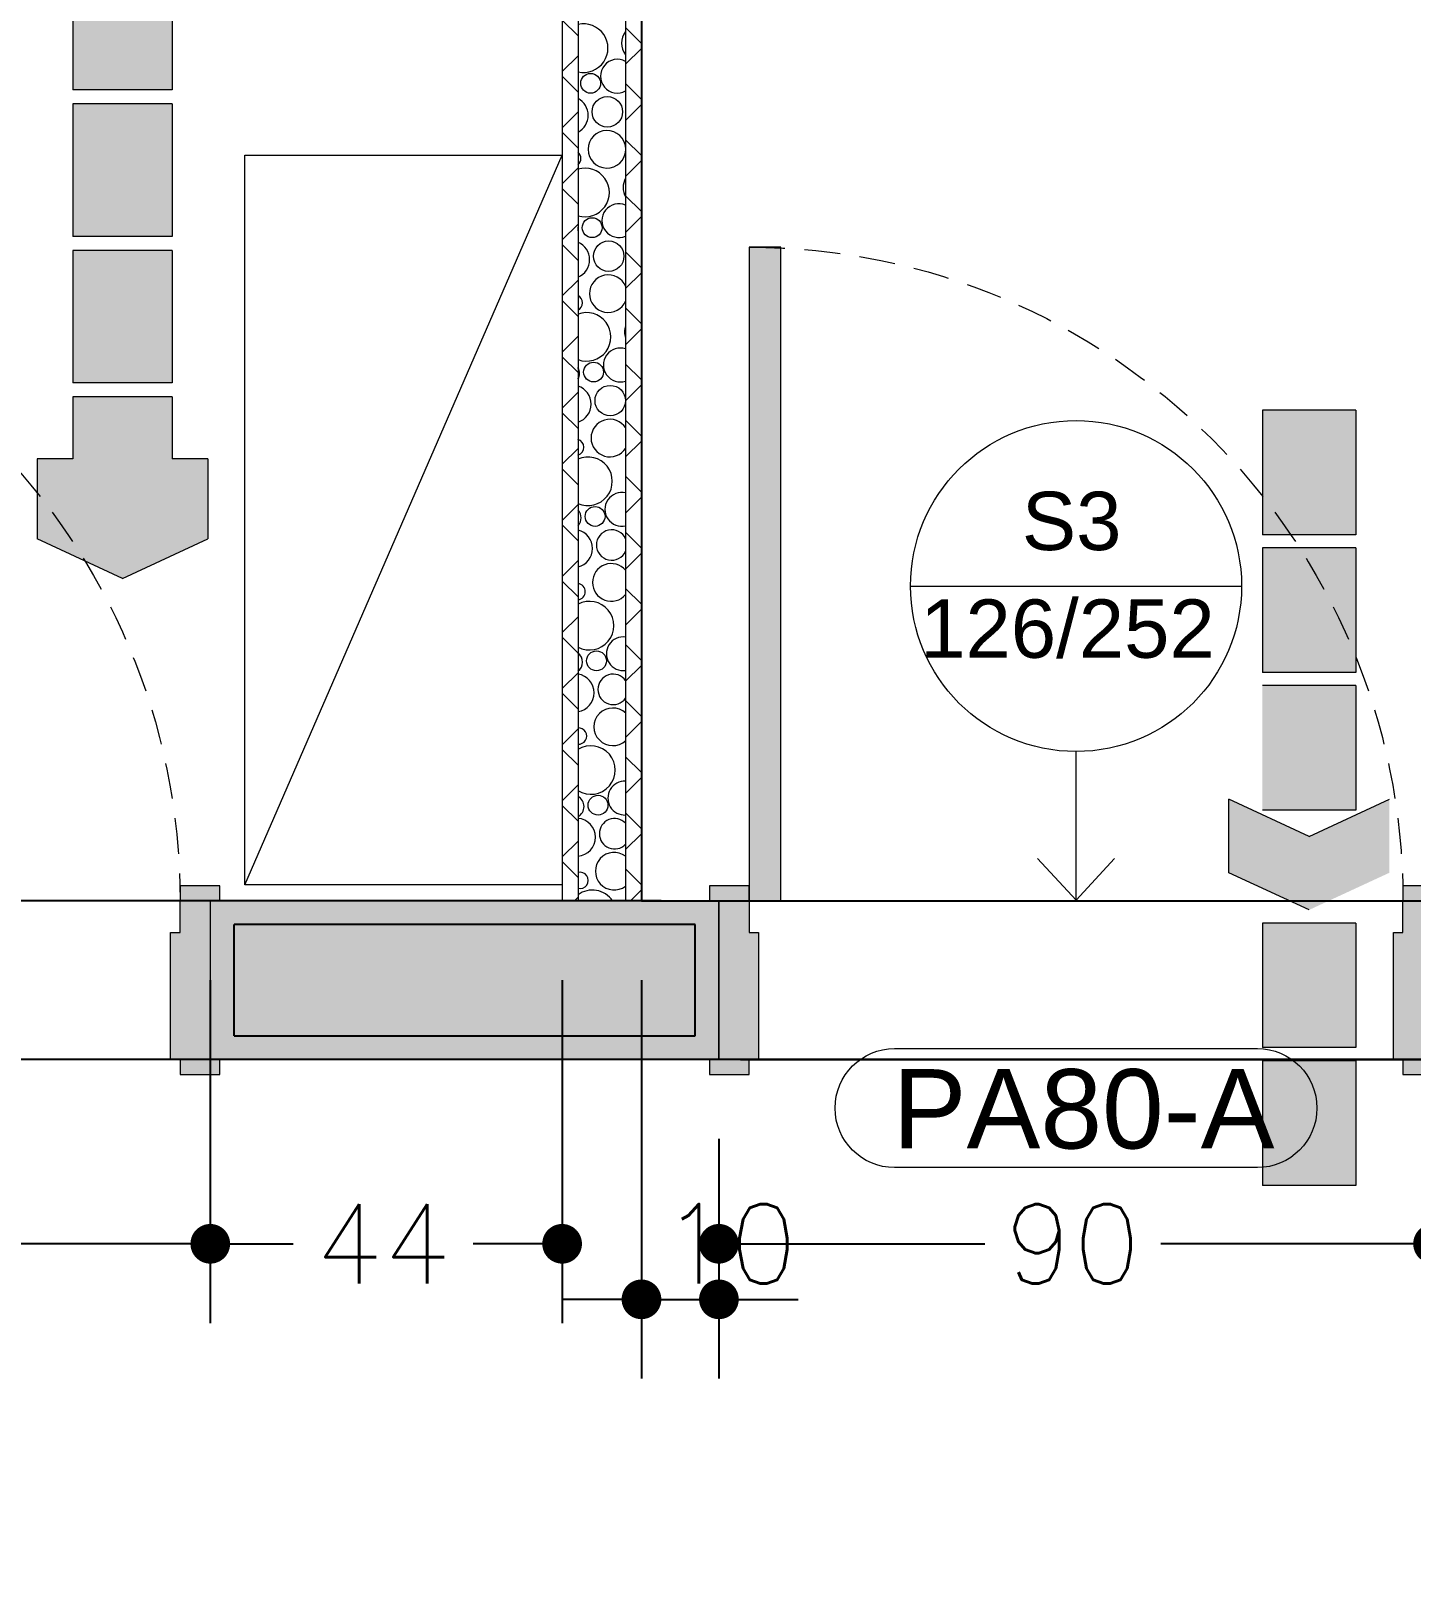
# Model space of a CAD drawing. Header units: metres. Extents: x -1783 to 21505, y -57 to 13660.
# Drawn here: x 12631.9 to 12805.9, y 12337 to 12530.6 of the extents above; entities that cross this region are included whole.
import ezdxf

# ---------------------------------------------------------------- set-up
doc = ezdxf.new("R2010")
doc.units = ezdxf.units.M
doc.header["$MEASUREMENT"] = 0
doc.linetypes.add('Dashed', pattern=[0.07, 0.045, -0.025])
for name, color, linetype, lineweight in [('Bombeiro', 1, 'Continuous', 0), ('Marcadores de Porta Archicad_Caneta_No__7', 7, 'Continuous', 13), ('MOBILIÁRIO_Caneta_No__96', 252, 'Continuous', 0), ('PAREDE CONSTRUIR_Caneta_No__241', 7, 'Continuous', 13), ('PAREDE CONSTRUIR_Caneta_No__3', 7, 'Continuous', 25), ('PAREDE CONSTRUIR_Caneta_No__83', 84, 'Continuous', 0), ('PAREDE CONSTRUIR_Caneta_No__96', 252, 'Continuous', 0), ('Portas Archicad_Caneta_No__241', 7, 'Continuous', 13)]:
    doc.layers.add(name, color=color, linetype=linetype, lineweight=lineweight)
for name, color, linetype in [('colorida chamar atenção', 10, 'Continuous'), ('cotas', 7, 'Continuous'), ('COTAS EXECUTIVO.EXEC', 7, 'Continuous'), ('Marcadores de Porta Archicad', 7, 'Continuous'), ('MOBILIÁRIO', 7, 'Continuous'), ('PAREDE CONSTRUIR', 7, 'Continuous'), ('Portas Archicad', 7, 'Continuous')]:
    doc.layers.add(name, color=color, linetype=linetype)
doc.layers.add('Portas Archicad_Caneta_No__9', color=7, linetype='Continuous', lineweight=5, true_color=0x020202)
doc.layers.add('Portas Archicad_Caneta_No__97', color=7, linetype='Continuous', lineweight=5, true_color=0x6b6b6b)
doc.styles.add('ARIAL', font='arial.ttf', dxfattribs={"height": 0.15})
doc.styles.add('GENERATED_STYLE_1', font='arial.ttf')
doc.styles.add('R80', font='romans.shx', dxfattribs={"height": 10})
doc.dimstyles.new('1-50', dxfattribs={"dimtxt": 10, "dimasz": 5, "dimexe": 10, "dimexo": 10, "dimgap": 3, "dimtad": 1, "dimdec": 1, "dimrnd": 1, "dimdsep": 46, "dimtxsty": 'R80', "dimblk": 'DOT', "dimcen": 0, "dimclrd": 252, "dimclre": 252, "dimclrt": 252, "dimadec": 0, "dimazin": 0, "dimtfac": 1, "dimtdec": 1, "dimtix": 1, "dimtmove": 2, "dimatfit": 3, "dimldrblk": 'DOT', "dimfxl": 1, "dimtolj": 1, "dimarcsym": 0})
pattern_1 = [(45, (18585.2446, 16071.2687), (-3.535534, 3.535534), []), (135, (18585.2446, 16071.2687), (3.535534, 3.535534), [])]

# ---------------------------------------------------------------- blocks, each defined once
blk = doc.blocks.new('_Dot')
at = {"color": 0, "linetype": 'ByBlock', "lineweight": -2}
blk.add_line((-0.5, 0), (-1, 0), dxfattribs=at)
at = {"color": 0, "linetype": 'ByBlock', "const_width": 0.5}
blk.add_lwpolyline([(-0.25, 0, 1), (0.25, 0, 1)], format="xyb", close=True, dxfattribs=at)
blk = doc.blocks.new('*D7147')
at = {"layer": 'COTAS EXECUTIVO.EXEC', "color": 252, "lineweight": -2, "transparency": 16777216}
for p, q in [((12721.34, 12400.89), (13000.52, 12400.89)), ((12990.52, 12395.89), (12990.52, 12340.64)), ((12990.52, 12255.9), (12990.52, 12310.35)), ((12013.84, 12250.9), (13000.52, 12250.9))]:
    blk.add_line(p, q, dxfattribs=at)
at = {"layer": 'COTAS EXECUTIVO.EXEC', "color": 252, "lineweight": -2, "transparency": 16777216, "xscale": 5, "yscale": 5, "zscale": 5}
for p, rotation in [((12990.52, 12400.89), 90), ((12990.52, 12250.9), 270)]:
    blk.add_blockref('_Dot', p, dxfattribs=dict(at, rotation=rotation))
at = {"layer": 'COTAS EXECUTIVO.EXEC', "color": 252, "transparency": 16777216, "insert": (12990.52, 12325.5), "char_height": 10, "attachment_point": 5, "rotation": 90, "style": 'R80'}
blk.add_mtext('\\A1;150', dxfattribs=at)
blk = doc.blocks.new('*D7196')
at = {"layer": 'COTAS EXECUTIVO.EXEC', "color": 252, "lineweight": -2, "transparency": 16777216}
for p, q in [((12701.34, 12400.89), (11880.68, 12400.89)), ((11890.68, 12395.89), (11890.68, 12327.29)), ((11890.68, 12255.9), (11890.68, 12297.01)), ((11993.84, 12250.9), (11880.68, 12250.9))]:
    blk.add_line(p, q, dxfattribs=at)
at = {"layer": 'COTAS EXECUTIVO.EXEC', "color": 252, "lineweight": -2, "transparency": 16777216, "xscale": 5, "yscale": 5, "zscale": 5}
for p, rotation in [((11890.68, 12400.89), 90), ((11890.68, 12250.9), 270)]:
    blk.add_blockref('_Dot', p, dxfattribs=dict(at, rotation=rotation))
at = {"layer": 'COTAS EXECUTIVO.EXEC', "color": 252, "transparency": 16777216, "insert": (11890.68, 12312.15), "char_height": 10, "attachment_point": 5, "rotation": 90, "style": 'R80'}
blk.add_mtext('\\A1;150', dxfattribs=at)
blk = doc.blocks.new('*D7197')
at = {"layer": 'COTAS EXECUTIVO.EXEC', "color": 252, "lineweight": -2, "transparency": 16777216}
for p, q in [((12711.34, 12420.89), (11880.85, 12420.89)), ((11890.85, 12405.89), (11890.85, 12415.89)), ((12701.34, 12400.89), (11880.85, 12400.89))]:
    blk.add_line(p, q, dxfattribs=at)
at = {"layer": 'COTAS EXECUTIVO.EXEC', "color": 252, "lineweight": -2, "transparency": 16777216, "xscale": 5, "yscale": 5, "zscale": 5}
for p, rotation in [((11890.85, 12420.89), 90), ((11890.85, 12400.89), 270)]:
    blk.add_blockref('_Dot', p, dxfattribs=dict(at, rotation=rotation))
at = {"layer": 'COTAS EXECUTIVO.EXEC', "color": 252, "transparency": 16777216, "insert": (11890.68, 12385.9), "char_height": 10, "attachment_point": 5, "rotation": 90, "style": 'R80'}
blk.add_mtext('\\A1;20', dxfattribs=at)
blk = doc.blocks.new('*D7198')
at = {"layer": 'COTAS EXECUTIVO.EXEC', "color": 252, "lineweight": -2, "transparency": 16777216}
for p, q in [((12086.34, 12791.3), (11880.68, 12791.3)), ((11890.68, 12786.3), (11890.68, 12608.21)), ((11890.68, 12425.89), (11890.68, 12576.49)), ((12711.34, 12420.89), (11880.68, 12420.89))]:
    blk.add_line(p, q, dxfattribs=at)
at = {"layer": 'COTAS EXECUTIVO.EXEC', "color": 252, "lineweight": -2, "transparency": 16777216, "xscale": 5, "yscale": 5, "zscale": 5}
for p, rotation in [((11890.68, 12791.3), 90), ((11890.68, 12420.89), 270)]:
    blk.add_blockref('_Dot', p, dxfattribs=dict(at, rotation=rotation))
at = {"layer": 'COTAS EXECUTIVO.EXEC', "color": 252, "transparency": 16777216, "insert": (11890.68, 12592.35), "char_height": 10, "attachment_point": 5, "rotation": 90, "style": 'R80'}
blk.add_mtext('\\A1;370', dxfattribs=at)
blk = doc.blocks.new('*D7267')
at = {"layer": 'COTAS EXECUTIVO.EXEC', "color": 252, "lineweight": -2, "transparency": 16777216}
for p, q in [((12654.53, 12410.89), (12654.53, 12367.66)), ((12564.53, 12390.89), (12564.53, 12367.66)), ((12569.53, 12377.66), (12598.04, 12377.66)), ((12649.53, 12377.66), (12620.23, 12377.66))]:
    blk.add_line(p, q, dxfattribs=at)
at = {"layer": 'COTAS EXECUTIVO.EXEC', "color": 252, "lineweight": -2, "transparency": 16777216, "xscale": 5, "yscale": 5, "zscale": 5, "rotation": 180}
blk.add_blockref('_Dot', (12564.53, 12377.66), dxfattribs=at)
at = {"layer": 'COTAS EXECUTIVO.EXEC', "color": 252, "lineweight": -2, "transparency": 16777216, "xscale": 5, "yscale": 5, "zscale": 5}
blk.add_blockref('_Dot', (12654.53, 12377.66), dxfattribs=at)
at = {"layer": 'COTAS EXECUTIVO.EXEC', "color": 252, "transparency": 16777216, "insert": (12609.13, 12377.66), "char_height": 10, "attachment_point": 5, "style": 'R80'}
blk.add_mtext('\\A1;90', dxfattribs=at)
blk = doc.blocks.new('*D7268')
at = {"layer": 'COTAS EXECUTIVO.EXEC', "color": 252, "lineweight": -2, "transparency": 16777216}
for p, q in [((12654.53, 12410.89), (12654.53, 12367.66)), ((12698.87, 12410.89), (12698.87, 12367.66)), ((12659.53, 12377.66), (12664.97, 12377.66)), ((12693.87, 12377.66), (12687.64, 12377.66))]:
    blk.add_line(p, q, dxfattribs=at)
at = {"layer": 'COTAS EXECUTIVO.EXEC', "color": 252, "lineweight": -2, "transparency": 16777216, "xscale": 5, "yscale": 5, "zscale": 5, "rotation": 180}
blk.add_blockref('_Dot', (12654.53, 12377.66), dxfattribs=at)
at = {"layer": 'COTAS EXECUTIVO.EXEC', "color": 252, "lineweight": -2, "transparency": 16777216, "xscale": 5, "yscale": 5, "zscale": 5}
blk.add_blockref('_Dot', (12698.87, 12377.66), dxfattribs=at)
at = {"layer": 'COTAS EXECUTIVO.EXEC', "color": 252, "transparency": 16777216, "insert": (12676.3, 12377.66), "char_height": 10, "attachment_point": 5, "style": 'R80'}
blk.add_mtext('\\A1;44', dxfattribs=at)
blk = doc.blocks.new('*D7269')
at = {"layer": 'COTAS EXECUTIVO.EXEC', "color": 252, "lineweight": -2, "transparency": 16777216}
for p, q in [((12708.87, 12410.89), (12708.87, 12360.66)), ((12718.63, 12390.89), (12718.63, 12360.66)), ((12703.87, 12370.66), (12698.87, 12370.66)), ((12708.87, 12370.66), (12718.63, 12370.66)), ((12723.63, 12370.66), (12728.63, 12370.66))]:
    blk.add_line(p, q, dxfattribs=at)
at = {"layer": 'COTAS EXECUTIVO.EXEC', "color": 252, "lineweight": -2, "transparency": 16777216, "xscale": 5, "yscale": 5, "zscale": 5}
blk.add_blockref('_Dot', (12708.87, 12370.66), dxfattribs=at)
at = {"layer": 'COTAS EXECUTIVO.EXEC', "color": 252, "lineweight": -2, "transparency": 16777216, "xscale": 5, "yscale": 5, "zscale": 5, "rotation": 180}
blk.add_blockref('_Dot', (12718.63, 12370.66), dxfattribs=at)
at = {"layer": 'COTAS EXECUTIVO.EXEC', "color": 252, "transparency": 16777216, "insert": (12719.96, 12377.66), "char_height": 10, "attachment_point": 5, "style": 'R80'}
blk.add_mtext('\\A1;10', dxfattribs=at)
blk = doc.blocks.new('*D7270')
at = {"layer": 'COTAS EXECUTIVO.EXEC', "color": 252, "lineweight": -2, "transparency": 16777216}
for p, q in [((12718.63, 12390.89), (12718.63, 12367.66)), ((12808.63, 12390.89), (12808.63, 12367.66)), ((12723.63, 12377.66), (12752.14, 12377.66)), ((12803.63, 12377.66), (12774.33, 12377.66))]:
    blk.add_line(p, q, dxfattribs=at)
at = {"layer": 'COTAS EXECUTIVO.EXEC', "color": 252, "lineweight": -2, "transparency": 16777216, "xscale": 5, "yscale": 5, "zscale": 5, "rotation": 180}
blk.add_blockref('_Dot', (12718.63, 12377.66), dxfattribs=at)
at = {"layer": 'COTAS EXECUTIVO.EXEC', "color": 252, "lineweight": -2, "transparency": 16777216, "xscale": 5, "yscale": 5, "zscale": 5}
blk.add_blockref('_Dot', (12808.63, 12377.66), dxfattribs=at)
at = {"layer": 'COTAS EXECUTIVO.EXEC', "color": 252, "transparency": 16777216, "insert": (12763.23, 12377.66), "char_height": 10, "attachment_point": 5, "style": 'R80'}
blk.add_mtext('\\A1;90', dxfattribs=at)
blk = doc.blocks.new('*D7421')
at = {"layer": 'COTAS EXECUTIVO.EXEC', "color": 252, "lineweight": -2, "transparency": 16777216}
for p, q in [((12406.35, 12570.89), (12576.05, 12570.89)), ((12566.05, 12565.89), (12566.05, 12562.06)), ((12566.05, 12425.89), (12566.05, 12531.77)), ((12711.34, 12420.89), (12556.05, 12420.89))]:
    blk.add_line(p, q, dxfattribs=at)
at = {"layer": 'COTAS EXECUTIVO.EXEC', "color": 252, "lineweight": -2, "transparency": 16777216, "xscale": 5, "yscale": 5, "zscale": 5}
for p, rotation in [((12566.05, 12570.89), 90), ((12566.05, 12420.89), 270)]:
    blk.add_blockref('_Dot', p, dxfattribs=dict(at, rotation=rotation))
at = {"layer": 'COTAS EXECUTIVO.EXEC', "color": 252, "transparency": 16777216, "insert": (12566.05, 12546.92), "char_height": 10, "attachment_point": 5, "rotation": 90, "style": 'R80'}
blk.add_mtext('\\A1;150', dxfattribs=at)
blk = doc.blocks.new('*D7444')
at = {"layer": 'COTAS EXECUTIVO.EXEC', "color": 252, "lineweight": -2, "transparency": 16777216}
for p, q in [((12248.85, 12505.89), (12248.85, 12885.48)), ((12698.87, 12801.3), (12698.87, 12885.48)), ((12253.85, 12875.48), (12476.86, 12875.48)), ((12693.87, 12875.48), (12508.58, 12875.48))]:
    blk.add_line(p, q, dxfattribs=at)
at = {"layer": 'COTAS EXECUTIVO.EXEC', "color": 252, "lineweight": -2, "transparency": 16777216, "xscale": 5, "yscale": 5, "zscale": 5, "rotation": 180}
blk.add_blockref('_Dot', (12248.85, 12875.48), dxfattribs=at)
at = {"layer": 'COTAS EXECUTIVO.EXEC', "color": 252, "lineweight": -2, "transparency": 16777216, "xscale": 5, "yscale": 5, "zscale": 5}
blk.add_blockref('_Dot', (12698.87, 12875.48), dxfattribs=at)
at = {"layer": 'COTAS EXECUTIVO.EXEC', "color": 252, "transparency": 16777216, "insert": (12492.72, 12875.48), "char_height": 10, "attachment_point": 5, "style": 'R80'}
blk.add_mtext('\\A1;450', dxfattribs=at)
blk = doc.blocks.new('Door 26_4')
at = {"layer": 'Portas Archicad', "linetype": 'Continuous', "lineweight": 0, "true_color": 0xffffff}
for points in [[(0.412, 0.824), (0.372, 0.824), (0.372, 0), (0.412, 0)], [(-0.412, 0), (-0.412, 0.019), (-0.462, 0.019), (-0.462, 0)], [(-0.4, -0.2), (-0.4, -0.04), (-0.412, -0.04), (-0.412, 0), (-0.45, 0), (-0.45, -0.2)], [(0.45, -0.2), (0.45, 0), (0.412, 0), (0.412, -0.04), (0.4, -0.04), (0.4, -0.2)], [(0.412, 0.019), (0.412, 0), (0.462, 0), (0.462, 0.019)], [(-0.412, -0.219), (-0.412, -0.2), (-0.462, -0.2), (-0.462, -0.219)], [(0.412, -0.2), (0.412, -0.219), (0.462, -0.219), (0.462, -0.2)]]:
    blk.add_hatch(color=7, dxfattribs=at).paths.add_polyline_path(points)
at = {"layer": 'Portas Archicad_Caneta_No__241', "color": 7, "linetype": 'Continuous', "lineweight": 13}
for p, q in [((-0.462, 0), (-0.45, 0)), ((-0.462, 0), (-0.45, 0)), ((-0.45, 0), (-0.45, -0.03)), ((-0.45, 0), (-0.45, -0.03)), ((0.45, 0), (0.45, -0.03)), ((0.45, 0), (0.45, -0.03)), ((0.45, 0), (0.462, 0)), ((0.45, 0), (0.462, 0)), ((-0.45, -0.03), (-0.45, -0.17)), ((-0.45, -0.03), (-0.45, -0.17)), ((-0.45, -0.03), (-0.45, -0.17)), ((-0.45, -0.03), (-0.45, -0.17)), ((0.45, -0.03), (0.45, -0.17)), ((0.45, -0.03), (0.45, -0.17)), ((0.45, -0.03), (0.45, -0.17)), ((0.45, -0.03), (0.45, -0.17)), ((-0.45, -0.17), (-0.45, -0.2)), ((-0.45, -0.17), (-0.45, -0.2)), ((-0.45, -0.17), (-0.45, -0.2)), ((-0.45, -0.17), (-0.45, -0.2)), ((0.45, -0.17), (0.45, -0.2)), ((0.45, -0.17), (0.45, -0.2)), ((0.45, -0.17), (0.45, -0.2)), ((0.45, -0.17), (0.45, -0.2)), ((-0.462, -0.2), (-0.45, -0.2)), ((-0.462, -0.2), (-0.45, -0.2)), ((0.45, -0.2), (0.462, -0.2)), ((0.45, -0.2), (0.462, -0.2))]:
    blk.add_line(p, q, dxfattribs=at)
at = {"layer": 'Portas Archicad_Caneta_No__9', "color": 18, "linetype": 'Continuous', "lineweight": 5, "true_color": 0x020202}
for p, q in [((0.372, 0), (0.372, 0.824)), ((0.372, 0.824), (0.412, 0.824)), ((0.412, 0.824), (0.412, 0)), ((-0.462, 0), (-0.462, 0.019)), ((-0.462, 0.019), (-0.412, 0.019)), ((-0.412, 0), (-0.462, 0)), ((-0.412, 0), (-0.45, 0)), ((-0.45, 0), (-0.45, -0.2)), ((-0.412, 0.019), (-0.412, 0)), ((-0.412, -0.04), (-0.412, 0)), ((0.412, 0), (0.372, 0)), ((0.412, 0.019), (0.462, 0.019)), ((0.412, 0), (0.412, 0.019)), ((0.462, 0), (0.412, 0)), ((0.45, 0), (0.412, 0)), ((0.412, 0), (0.412, -0.04)), ((0.45, -0.2), (0.45, 0)), ((0.462, 0.019), (0.462, 0)), ((-0.4, -0.04), (-0.412, -0.04)), ((-0.4, -0.2), (-0.4, -0.04)), ((0.412, -0.04), (0.4, -0.04)), ((0.4, -0.04), (0.4, -0.2)), ((-0.462, -0.219), (-0.462, -0.2)), ((-0.462, -0.2), (-0.412, -0.2)), ((-0.45, -0.2), (-0.4, -0.2)), ((-0.412, -0.2), (-0.412, -0.219)), ((0.4, -0.2), (0.45, -0.2)), ((0.412, -0.2), (0.462, -0.2)), ((0.412, -0.219), (0.412, -0.2)), ((0.462, -0.2), (0.462, -0.219)), ((-0.412, -0.219), (-0.462, -0.219)), ((0.462, -0.219), (0.412, -0.219))]:
    blk.add_line(p, q, dxfattribs=at)
at = {"layer": 'Portas Archicad_Caneta_No__97', "color": 251, "linetype": 'Dashed', "lineweight": 5, "true_color": 0x6b6b6b}
blk.add_arc((0.412, 0), 0.824, 90, 180, dxfattribs=at)
blk = doc.blocks.new('*X63')
at = {"layer": 'PAREDE CONSTRUIR_Caneta_No__96', "color": 252, "linetype": 'Continuous', "lineweight": 0}
for centre, radius in [((-58.8278, -35.4732), 0.0125), ((-58.8068, -35.5092), 0.0192), ((-58.8259, -35.6552), 0.0125), ((-58.805, -35.6912), 0.0192), ((-58.8241, -35.8372), 0.0125), ((-58.8031, -35.8732), 0.0192), ((-58.8222, -36.0192), 0.0125), ((-58.8204, -36.2012), 0.0125), ((-58.8185, -36.3832), 0.0125)]:
    blk.add_circle(centre, radius, dxfattribs=at)
for centre, radius, start, end in [((-58.8366, -35.4289), 0.0306, 256.6166, 103.3834), ((-58.7648, -35.4226), 0.0239, 142.2751, 217.7249), ((-58.7941, -35.4643), 0.0213, 60.8476, 299.1524), ((-58.8548, -35.5136), 0.0239, 297.8232, 62.1768), ((-58.8073, -35.5564), 0.0237, 2.8249, 357.1751), ((-58.8504, -35.568), 0.0103, 310.2339, 49.7661), ((-58.8348, -35.6109), 0.0306, 253.0202, 106.9798), ((-58.763, -35.6046), 0.0239, 150.3051, 209.6949), ((-58.7922, -35.6463), 0.0213, 66.4217, 293.5783), ((-58.8578, -35.657), 0.0143, 350.8068, 9.1932), ((-58.853, -35.6956), 0.0239, 292.894, 67.106), ((-58.8055, -35.7384), 0.0237, 23.0132, 336.9868), ((-58.8485, -35.75), 0.0103, 297.8134, 62.1866), ((-58.8329, -35.7929), 0.0306, 249.3533, 110.6467), ((-58.7611, -35.7866), 0.0239, 161.1546, 198.8454), ((-58.7904, -35.8283), 0.0213, 71.7678, 288.2322), ((-58.856, -35.839), 0.0143, 329.0332, 30.9668), ((-58.8511, -35.8776), 0.0239, 288.1382, 71.8618), ((-58.8036, -35.9204), 0.0237, 32.6434, 327.3566), ((-58.8467, -35.932), 0.0103, 286.6949, 73.3051), ((-58.8311, -35.9749), 0.0306, 245.5957, 114.4043), ((-58.7885, -36.0103), 0.0213, 76.9538, 283.0462), ((-58.8541, -36.021), 0.0143, 316.7003, 43.2997), ((-58.8493, -36.0596), 0.0239, 283.5086, 76.4914), ((-58.8013, -36.0552), 0.0192, 23.7413, 336.2587), ((-58.8018, -36.1024), 0.0237, 40.2108, 319.7892), ((-58.8448, -36.114), 0.0103, 276.1976, 83.8024), ((-58.8292, -36.1569), 0.0306, 241.7225, 118.2775), ((-58.7867, -36.1923), 0.0213, 82.0329, 277.9671), ((-58.8523, -36.203), 0.0143, 306.733, 53.267), ((-58.8474, -36.2416), 0.0239, 278.9674, 81.0326), ((-58.7994, -36.2372), 0.0192, 35.0443, 324.9557), ((-58.7999, -36.2844), 0.0237, 46.7405, 313.2595), ((-58.843, -36.296), 0.0103, 265.908, 94.092), ((-58.8274, -36.3389), 0.0306, 237.7027, 122.2973), ((-58.7848, -36.3743), 0.0213, 87.0496, 272.9504), ((-58.8504, -36.3849), 0.0143, 297.9303, 62.0697), ((-58.8456, -36.4236), 0.0239, 274.4825, 85.5175), ((-58.7976, -36.4192), 0.0192, 43.7766, 316.2234), ((-58.7981, -36.4664), 0.0237, 52.6319, 307.3681), ((-58.8411, -36.478), 0.0103, 255.4825, 104.5175), ((-58.8255, -36.5208), 0.0306, 33.9486, 126.5042)]:
    blk.add_arc(centre, radius, start, end, dxfattribs=at)
blk = doc.blocks.new('Flexible Shelf 26[20]_6', base_point=(-59.2637, -36.4837))
at = {"layer": 'MOBILIÁRIO_Caneta_No__96', "color": 252, "linetype": 'Continuous', "lineweight": 13}
blk.add_line((-59.2637, -36.4837), (-58.8637, -35.5637), dxfattribs=at)
at = {"layer": 'MOBILIÁRIO_Caneta_No__96', "color": 252, "linetype": 'Continuous', "lineweight": 13, "flags": 128}
blk.add_lwpolyline([(-59.2637, -36.4837), (-59.2637, -35.5637), (-58.8637, -35.5637), (-58.8637, -36.4837)], close=True, dxfattribs=at)
blk = doc.blocks.new('D Marker 26')
at = {"layer": 'Marcadores de Porta Archicad_Caneta_No__7', "color": 7, "linetype": 'Continuous', "lineweight": 13, "flags": 128}
blk.add_lwpolyline([(0.2286, -0.0138), (-0.2286, -0.0138, -1), (-0.2286, 0.1362), (0.2286, 0.1362, -1)], format="xyb", close=True, dxfattribs=at)
at = {"layer": 'Marcadores de Porta Archicad_Caneta_No__7', "color": 7, "lineweight": 13, "insert": (0.2312, 0.1136), "char_height": 0.1, "attachment_point": 7, "rotation": 180, "style": 'GENERATED_STYLE_1'}
blk.add_mtext('\\A1;\\pt0;PA80-A', dxfattribs=at)

msp = doc.modelspace()

# ---------------------------------------------------------------- hatches: boundary and pattern name
at = {"layer": 'Bombeiro'}
h = msp.add_hatch(color=256, dxfattribs=at)
h.paths.add_polyline_path([(12649.736, 12484.41), (12649.736, 12476.602), (12654.243, 12476.602), (12654.243, 12466.522), (12643.471, 12461.534), (12632.698, 12466.522), (12632.698, 12476.602), (12637.205, 12476.602), (12637.205, 12484.41)])
h.paths.add_polyline_path([(12649.736, 12486.17), (12637.205, 12486.17), (12637.205, 12502.888), (12649.736, 12502.888)])
h.paths.add_polyline_path([(12649.736, 12521.366), (12649.736, 12504.648), (12637.205, 12504.648), (12637.205, 12521.366)])
h.paths.add_polyline_path([(12637.205, 12539.843), (12649.736, 12539.843), (12649.736, 12523.125), (12637.205, 12523.125)])
h.paths.add_polyline_path([(12637.205, 12558.321), (12649.736, 12558.321), (12649.736, 12541.603), (12637.205, 12541.603)])
h = msp.add_hatch(color=256, dxfattribs=at)
h.paths.add_polyline_path([(12798.902, 12400.735), (12787.127, 12400.735), (12787.127, 12385.027), (12798.902, 12385.027)])
h.paths.add_polyline_path([(12798.902, 12418.097), (12787.127, 12418.097), (12787.127, 12402.388), (12798.902, 12402.388)])
h.paths.add_polyline_path([(12793.014, 12429.01), (12782.892, 12433.697), (12782.892, 12424.437), (12793.014, 12419.75), (12803.136, 12424.437), (12803.136, 12433.697)])
h.paths.add_polyline_path([(12798.902, 12432.317), (12798.902, 12448.025), (12787.127, 12448.025), (12787.127, 12432.317)])
h.paths.add_polyline_path([(12798.902, 12465.387), (12787.127, 12465.387), (12787.127, 12449.679), (12798.902, 12449.679)])
h.paths.add_polyline_path([(12798.902, 12467.04), (12798.902, 12482.749), (12787.127, 12482.749), (12787.127, 12467.04)])
h = msp.add_hatch(color=256, dxfattribs=at)
h.paths.add_polyline_path([(12798.902, 12400.735), (12787.127, 12400.735), (12787.127, 12385.027), (12798.902, 12385.027)])
h.paths.add_polyline_path([(12798.902, 12418.097), (12787.127, 12418.097), (12787.127, 12402.388), (12798.902, 12402.388)])
h.paths.add_polyline_path([(12793.014, 12429.01), (12782.892, 12433.697), (12782.892, 12424.437), (12793.014, 12419.75), (12803.136, 12424.437), (12803.136, 12433.697)])
h.paths.add_polyline_path([(12798.902, 12432.317), (12798.902, 12448.025), (12787.127, 12448.025), (12787.127, 12432.317)])
h.paths.add_polyline_path([(12798.902, 12465.387), (12787.127, 12465.387), (12787.127, 12449.679), (12798.902, 12449.679)])
h.paths.add_polyline_path([(12798.902, 12467.04), (12798.902, 12482.749), (12787.127, 12482.749), (12787.127, 12467.04)])
at = {"layer": 'colorida chamar atenção'}
h = msp.add_hatch(color=256, dxfattribs=at)
h.dxf.hatch_style = 1
h.paths.add_polyline_path([(12657.535, 12417.893), (12657.535, 12403.893), (12715.635, 12403.893), (12715.635, 12417.893)])
at = {"layer": 'cotas'}
h = msp.add_hatch(color=7, dxfattribs=at)
h.dxf.hatch_style = 1
h.paths.add_polyline_path([(21504.961, 13659.963), (10304.961, 13659.963), (10304.961, 5739.963), (21504.961, 5739.963)])
h.paths.add_polyline_path([(10571.627, 13593.296), (21371.627, 13593.296), (21371.627, 5806.63), (10571.627, 5806.63)], flags=16)
at = {"layer": 'PAREDE CONSTRUIR', "linetype": 'Continuous', "lineweight": 0, "true_color": 0xffffff}
for points in [[(12718.635, 12420.893), (12654.535, 12420.893), (12654.535, 12417.893), (12718.635, 12417.893)], [(12657.535, 12403.893), (12657.535, 12417.893), (12654.535, 12417.893), (12654.535, 12400.893)], [(12715.635, 12403.893), (12718.635, 12400.893), (12718.635, 12417.893), (12715.635, 12417.893)], [(12654.535, 12400.893), (12718.635, 12400.893), (12715.635, 12403.893), (12657.535, 12403.893)]]:
    msp.add_hatch(color=7, dxfattribs=at).paths.add_polyline_path(points)
at = {"layer": 'PAREDE CONSTRUIR_Caneta_No__83', "linetype": 'Continuous', "lineweight": 0}
h = msp.add_hatch(dxfattribs=at)
h.set_pattern_fill('PLACOMUR_0006', color=84, scale=100, style=0, pattern_type=2)
h.set_pattern_definition(pattern_1)
h.paths.add_polyline_path([(12698.873, 12791.299), (12698.873, 12420.893), (12700.873, 12420.893), (12700.873, 12791.299)])
h = msp.add_hatch(dxfattribs=at)
h.set_pattern_fill('PLACOMUR_0006', color=84, scale=100, style=0, pattern_type=2)
h.set_pattern_definition(pattern_1)
h.paths.add_polyline_path([(12706.873, 12791.299), (12706.873, 12420.893), (12708.873, 12420.893), (12708.873, 12791.299)])

# ---------------------------------------------------------------- linework, layer by layer
at = {"layer": 'Bombeiro'}
for p, q in [((12637.205, 12539.843), (12637.205, 12523.125)), ((12649.736, 12539.843), (12649.736, 12523.125)), ((12649.736, 12523.125), (12637.205, 12523.125)), ((12637.205, 12521.366), (12637.205, 12504.648)), ((12649.736, 12521.366), (12637.205, 12521.366)), ((12649.736, 12521.366), (12649.736, 12504.648)), ((12649.736, 12504.648), (12637.205, 12504.648)), ((12637.205, 12502.888), (12637.205, 12486.17)), ((12649.736, 12502.888), (12637.205, 12502.888)), ((12649.736, 12502.888), (12649.736, 12486.17)), ((12649.736, 12486.17), (12637.205, 12486.17)), ((12637.205, 12484.41), (12637.205, 12476.602)), ((12649.736, 12484.41), (12637.205, 12484.41)), ((12649.736, 12484.41), (12649.736, 12476.602)), ((12787.127, 12482.749), (12787.127, 12467.04)), ((12798.902, 12482.749), (12787.127, 12482.749)), ((12787.127, 12482.749), (12787.127, 12467.04)), ((12798.902, 12482.749), (12787.127, 12482.749)), ((12798.902, 12482.749), (12798.902, 12467.04)), ((12798.902, 12482.749), (12798.902, 12467.04)), ((12637.205, 12476.602), (12632.698, 12476.602)), ((12632.698, 12476.602), (12632.698, 12466.522)), ((12654.243, 12476.602), (12649.736, 12476.602)), ((12654.243, 12476.602), (12654.243, 12466.522)), ((12643.471, 12461.534), (12632.698, 12466.522)), ((12643.471, 12461.534), (12654.243, 12466.522)), ((12798.902, 12467.04), (12787.127, 12467.04)), ((12798.902, 12467.04), (12787.127, 12467.04)), ((12787.127, 12465.387), (12787.127, 12449.679)), ((12798.902, 12465.387), (12787.127, 12465.387)), ((12787.127, 12465.387), (12787.127, 12449.679)), ((12798.902, 12465.387), (12787.127, 12465.387)), ((12798.902, 12465.387), (12798.902, 12449.679)), ((12798.902, 12465.387), (12798.902, 12449.679)), ((12742.774, 12460.574), (12784.496, 12460.574)), ((12798.902, 12449.679), (12787.127, 12449.679)), ((12798.902, 12449.679), (12787.127, 12449.679)), ((12798.902, 12448.025), (12787.127, 12448.025)), ((12798.902, 12448.025), (12787.127, 12448.025)), ((12798.902, 12448.025), (12798.902, 12432.317)), ((12798.902, 12448.025), (12798.902, 12432.317)), ((12763.635, 12420.995), (12763.635, 12439.713)), ((12793.014, 12429.01), (12782.892, 12433.697)), ((12782.892, 12424.437), (12782.892, 12433.697)), ((12793.014, 12429.01), (12782.892, 12433.697)), ((12782.892, 12424.437), (12782.892, 12433.697)), ((12793.014, 12429.01), (12803.136, 12433.697)), ((12793.014, 12429.01), (12803.136, 12433.697)), ((12798.902, 12432.317), (12787.127, 12432.317)), ((12798.902, 12432.317), (12787.127, 12432.317)), ((12763.635, 12420.995), (12758.775, 12426.223)), ((12763.635, 12420.995), (12768.494, 12426.223)), ((12793.014, 12419.75), (12782.892, 12424.437)), ((12793.014, 12419.75), (12782.892, 12424.437)), ((12787.127, 12418.097), (12787.127, 12402.388)), ((12798.902, 12418.097), (12787.127, 12418.097)), ((12787.127, 12418.097), (12787.127, 12402.388)), ((12798.902, 12418.097), (12787.127, 12418.097)), ((12798.902, 12418.097), (12798.902, 12402.388)), ((12798.902, 12418.097), (12798.902, 12402.388)), ((12798.902, 12402.388), (12787.127, 12402.388)), ((12798.902, 12402.388), (12787.127, 12402.388)), ((12787.127, 12400.735), (12787.127, 12385.027)), ((12798.902, 12400.735), (12787.127, 12400.735)), ((12787.127, 12400.735), (12787.127, 12385.027)), ((12798.902, 12400.735), (12787.127, 12400.735)), ((12798.902, 12400.735), (12798.902, 12385.027)), ((12798.902, 12400.735), (12798.902, 12385.027)), ((12798.902, 12385.027), (12787.127, 12385.027)), ((12798.902, 12385.027), (12787.127, 12385.027))]:
    msp.add_line(p, q, dxfattribs=at)
msp.add_circle((12763.635, 12460.574), 20.861, dxfattribs=at)
at = {"layer": 'COTAS EXECUTIVO.EXEC', "flags": 128}
for points in [[(12913.841, 12790.899), (12708.873, 12790.899), (12708.873, 12420.893), (12913.841, 12420.893)], [(12093.841, 12400.893), (12093.841, 12250.899), (12933.841, 12250.899), (12933.841, 10816.212), (12323.841, 10816.212), (12323.841, 10666.212), (12933.841, 10666.212), (12933.841, 10411.212), (13183.841, 10411.212), (13183.841, 10836.212), (14003.885, 10836.212), (14003.885, 10986.112), (13183.841, 10986.112), (13183.841, 12400.893), (12933.841, 12400.893)]]:
    msp.add_lwpolyline(points, close=True, dxfattribs=at)
at = {"layer": 'PAREDE CONSTRUIR_Caneta_No__241', "color": 7, "linetype": 'Continuous', "lineweight": 13}
for p, q in [((12700.873, 12791.299), (12700.873, 12420.893)), ((12706.873, 12791.299), (12706.873, 12420.893)), ((12655.735, 12420.893), (12654.535, 12420.893)), ((12654.535, 12420.893), (12654.535, 12417.893)), ((12718.635, 12420.893), (12717.435, 12420.893)), ((12718.635, 12420.893), (12718.635, 12417.893)), ((12654.535, 12417.893), (12654.535, 12403.893)), ((12654.535, 12417.893), (12654.535, 12403.893)), ((12718.635, 12417.893), (12718.635, 12403.893)), ((12718.635, 12417.893), (12718.635, 12403.893)), ((12654.535, 12403.893), (12654.535, 12400.893)), ((12654.535, 12403.893), (12654.535, 12400.893)), ((12718.635, 12403.893), (12718.635, 12400.893)), ((12718.635, 12403.893), (12718.635, 12400.893)), ((12655.735, 12400.893), (12654.535, 12400.893)), ((12718.635, 12400.893), (12717.435, 12400.893))]:
    msp.add_line(p, q, dxfattribs=at)
at = {"layer": 'PAREDE CONSTRUIR_Caneta_No__241', "color": 7, "linetype": 'Continuous', "lineweight": 13, "flags": 128}
for points in [[(12708.873, 12420.893), (12708.873, 12791.299)], [(12698.873, 12570.893), (12698.873, 12420.893)], [(12718.635, 12420.893), (12654.535, 12420.893)], [(12698.873, 12420.893), (12700.873, 12420.893)], [(12700.873, 12420.893), (12706.873, 12420.893)], [(12706.873, 12420.893), (12708.873, 12420.893)], [(12654.535, 12400.893), (12718.635, 12400.893)]]:
    msp.add_lwpolyline(points, dxfattribs=at)
at = {"layer": 'PAREDE CONSTRUIR_Caneta_No__3', "color": 7, "linetype": 'Continuous', "lineweight": 25}
for p, q in [((12715.635, 12417.893), (12657.535, 12417.893)), ((12657.535, 12403.893), (12657.535, 12417.893)), ((12715.635, 12403.893), (12715.635, 12417.893)), ((12657.535, 12403.893), (12715.635, 12403.893))]:
    msp.add_line(p, q, dxfattribs=at)

# ---------------------------------------------------------------- block references
at = {"layer": 'Marcadores de Porta Archicad', "color": 7, "lineweight": 5, "xscale": 100, "yscale": 100, "zscale": 100, "rotation": 180}
msp.add_blockref('D Marker 26', (12763.635, 12400.893), dxfattribs=at)
at = {"layer": 'MOBILIÁRIO', "color": 252, "linetype": 'Continuous', "lineweight": 0, "xscale": 100, "yscale": 100, "zscale": 100}
msp.add_blockref('Flexible Shelf 26[20]_6', (12658.873, 12422.899), dxfattribs=at)
at = {"layer": 'PAREDE CONSTRUIR', "color": 7, "lineweight": 13, "xscale": 100, "yscale": 100, "zscale": 100}
msp.add_blockref('*X63', (18585.245, 16071.269), dxfattribs=at)
at = {"layer": 'Portas Archicad', "color": 252, "linetype": 'Continuous', "lineweight": 0, "xscale": -100, "yscale": 100, "zscale": 100}
for p in [(12609.535, 12420.893), (12763.635, 12420.893)]:
    msp.add_blockref('Door 26_4', p, dxfattribs=at)

# ---------------------------------------------------------------- texts
at = {"layer": 'Bombeiro', "style": 'ARIAL'}
for s, p in [('  S3', (12751.095, 12465.106)), ('126/252', (12743.994, 12451.531))]:
    msp.add_text(s, height=7.3522, dxfattribs=at).set_placement(p)

# ---------------------------------------------------------------- dimensions: what is measured, and where the dimension line sits
at = {"layer": 'COTAS EXECUTIVO.EXEC'}
for base, p1, p2, picture, middle in [((12698.873, 12875.482), (12248.848, 12495.893), (12698.873, 12791.299), '*D7444', (12492.721, 12875.482)), ((12654.535, 12377.664), (12564.535, 12400.893), (12654.535, 12420.893), '*D7267', (12609.134, 12377.664)), ((12698.873, 12377.664), (12654.535, 12420.893), (12698.873, 12420.893), '*D7268', (12676.304, 12377.664)), ((12718.635, 12370.664), (12708.873, 12420.893), (12718.635, 12400.893), '*D7269', (12719.961, 12377.664)), ((12808.635, 12377.664), (12718.635, 12400.893), (12808.635, 12400.893), '*D7270', (12763.234, 12377.664))]:
    dim = msp.add_linear_dim(base=base, p1=p1, p2=p2, dimstyle='1-50', dxfattribs=at)
    dim.commit()
    dim.dimension.update_dxf_attribs({"geometry": picture, "text_midpoint": middle, "dimtype": 160})
for base, p1, p2, picture, middle in [((11890.679, 12791.299), (12721.345, 12420.893), (12096.345, 12791.299), '*D7198', (11890.679, 12592.35)), ((12566.051, 12570.893), (12721.345, 12420.893), (12396.351, 12570.893), '*D7421', (12566.051, 12546.916)), ((11890.848, 12420.893), (12711.345, 12400.893), (12721.345, 12420.893), '*D7197', (11890.679, 12385.897)), ((11890.679, 12400.893), (12003.841, 12250.899), (12711.345, 12400.893), '*D7196', (11890.679, 12312.15)), ((12990.517, 12400.893), (12003.841, 12250.899), (12711.345, 12400.893), '*D7147', (12990.517, 12325.496))]:
    dim = msp.add_linear_dim(base=base, p1=p1, p2=p2, angle=90, dimstyle='1-50', dxfattribs=at)
    dim.commit()
    dim.dimension.update_dxf_attribs({"geometry": picture, "text_midpoint": middle, "dimtype": 160})

doc.saveas('drawing.dxf')
